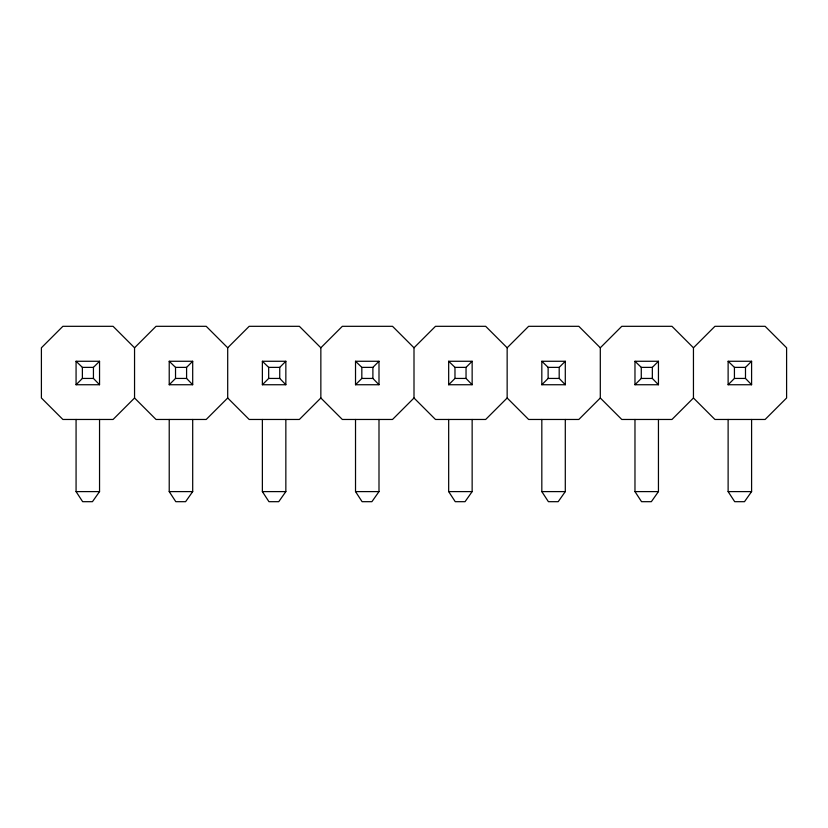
<?xml version="1.0" encoding="UTF-8"?>
<svg xmlns="http://www.w3.org/2000/svg" width="828" height="828" viewBox="0 0 828 828"><rect width="100%" height="100%" fill="white"/><g stroke="black" fill="none" stroke-linecap="round" stroke-linejoin="round"><path stroke-width="1.24" d="M99.546 419.465L99.546 491.604L92.446 501.685L82.645 501.685L76.072 491.604L76.072 419.465M192.696 419.465L192.696 491.604L185.596 501.685L175.795 501.685L169.222 491.604L169.222 419.465M285.846 419.465L285.846 491.604L278.746 501.685L268.945 501.685L262.373 491.604L262.373 419.465M378.996 419.465L378.996 491.604L371.896 501.685L362.095 501.685L355.522 491.604L355.522 419.465M472.146 419.465L472.146 491.604L465.046 501.685L455.245 501.685L448.672 491.604L448.672 419.465M565.296 419.465L565.296 491.604L558.196 501.685L548.395 501.685L541.822 491.604L541.822 419.465M658.446 419.465L658.446 491.604L651.346 501.685L641.545 501.685L634.972 491.604L634.972 419.465M751.596 419.465L751.596 491.604L744.496 501.685L734.695 501.685L728.122 491.604L728.122 419.465M76.072 384.741L82.376 378.437L93.44 378.437L99.546 384.741L76.072 384.741L76.072 361.267L99.546 361.267L99.546 384.741M93.44 378.437L93.44 367.373L99.546 361.267M134.55 347.791L156.026 326.315L206.224 326.315L227.7 347.791L227.7 397.989L206.224 419.465L156.026 419.465L134.55 397.989L134.55 347.791L113.074 326.315L62.876 326.315L41.4 347.791L41.4 397.989L62.876 419.465L113.074 419.465L134.55 397.989M169.222 384.741L175.526 378.437L186.59 378.437L192.696 384.741L169.222 384.741L169.222 361.267L192.696 361.267L192.696 384.741M186.59 378.437L186.59 367.373L192.696 361.267M227.7 347.791L249.176 326.315L299.374 326.315L320.85 347.791L320.85 397.989L299.374 419.465L249.176 419.465L227.7 397.989M262.373 384.741L268.676 378.437L268.676 367.373L262.373 361.267L262.373 384.741L285.846 384.741L285.846 361.267L262.373 361.267M285.846 384.741L279.74 378.437L279.74 367.373L285.846 361.267M320.85 347.791L342.326 326.315L392.524 326.315L414 347.791L414 397.989L392.524 419.465L342.326 419.465L320.85 397.989M355.522 384.741L361.826 378.437L372.89 378.437L378.996 384.741L355.522 384.741L355.522 361.267L378.996 361.267L378.996 384.741M355.522 361.267L361.826 367.373L372.89 367.373L378.996 361.267M414 347.791L435.476 326.315L485.674 326.315L507.15 347.791L507.15 397.989L485.674 419.465L435.476 419.465L414 397.989M448.672 384.741L454.976 378.437L466.04 378.437L472.146 384.741L448.672 384.741L448.672 361.267L472.146 361.267L472.146 384.741M448.672 361.267L454.976 367.373L466.04 367.373L472.146 361.267M507.15 347.791L528.626 326.315L578.824 326.315L600.3 347.791L600.3 397.989L578.824 419.465L528.626 419.465L507.15 397.989M541.822 384.741L548.126 378.437L548.126 367.373L541.822 361.267L541.822 384.741L565.296 384.741L565.296 361.267L541.822 361.267M565.296 384.741L559.19 378.437L559.19 367.373L565.296 361.267M600.3 347.791L621.776 326.315L671.974 326.315L693.45 347.791L693.45 397.989L671.974 419.465L621.776 419.465L600.3 397.989M634.972 384.741L641.276 378.437L641.276 367.373L634.972 361.267L634.972 384.741L658.446 384.741L658.446 361.267L634.972 361.267M658.446 384.741L652.34 378.437L652.34 367.373L658.446 361.267M693.45 347.791L714.926 326.315L765.124 326.315L786.6 347.791L786.6 397.989L765.124 419.465L714.926 419.465L693.45 397.989M728.122 384.741L734.426 378.437L734.426 367.373L728.122 361.267L728.122 384.741L751.596 384.741L751.596 361.267L728.122 361.267M751.596 384.741L745.49 378.437L745.49 367.373L751.596 361.267M76.072 361.267L82.376 367.373L93.44 367.373M169.222 361.267L175.526 367.373L186.59 367.373M268.676 367.373L279.74 367.373M548.126 367.373L559.19 367.373M641.276 367.373L652.34 367.373M734.426 367.373L745.49 367.373M268.676 378.437L279.74 378.437M548.126 378.437L559.19 378.437M641.276 378.437L652.34 378.437M734.426 378.437L745.49 378.437M76.072 491.604L99.546 491.604M169.222 491.604L192.696 491.604M262.373 491.604L285.846 491.604M355.522 491.604L378.996 491.604M448.672 491.604L472.146 491.604M541.822 491.604L565.296 491.604M634.972 491.604L658.446 491.604M728.122 491.604L751.596 491.604M466.04 367.373L466.04 378.437M454.976 367.373L454.976 378.437M372.89 367.373L372.89 378.437M361.826 367.373L361.826 378.437M175.526 367.373L175.526 378.437M82.376 367.373L82.376 378.437"/></g></svg>
